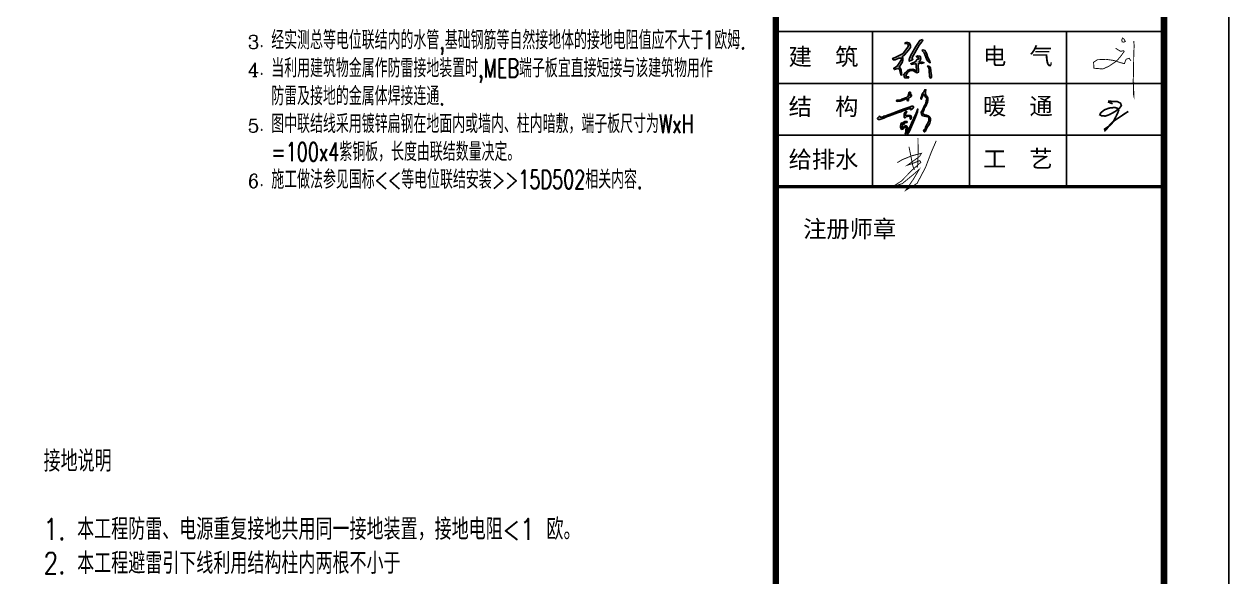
# Model space of a CAD drawing. Extents: x 1060579 to 1383165, y 581819 to 1037910.
# Drawn here: x 1325259 to 1354985, y 607540 to 621172 of the extents above; entities that cross this region are included whole.
import ezdxf

# ---------------------------------------------------------------- set-up
doc = ezdxf.new("R2010")
doc.units = 0
doc.header["$LTSCALE"] = 1000
doc.header["$MEASUREMENT"] = 0
doc.linetypes.add('DASHDOT', pattern=[25.4, 12.7, -6.35, 0, -6.35])
for name, color, linetype in [('DIM-照明', 3, 'Continuous'), ('PUB_TITLE', 4, 'Continuous'), ('图框', 7, 'Continuous'), ('线线', 150, 'Continuous')]:
    doc.layers.add(name, color=color, linetype=linetype)
doc.layers.add('中文', color=7, linetype='Continuous', lineweight=13)
doc.styles.add('_TEL_DIM', font='SIMPLEX', dxfattribs={"width": 0.8, "height": 3.5, "bigfont": 'HZTXT'})
doc.styles.add('ACC', font='txt.shx', dxfattribs={"width": 0.9, "bigfont": 'hztxt.shx'})
doc.styles.add('ROMANC', font='romanc', dxfattribs={"width": 0.8})
doc.styles.add('STYLE-黑体', font='simhei.ttf')
doc.styles.add('黑体', font='simhei.ttf')

# ---------------------------------------------------------------- blocks, each defined once
blk = doc.blocks.new('hui')
h = blk.add_hatch(color=256)
h.paths.add_polyline_path([(74395639, 22003696), (74395663, 22003679), (74395667, 22003630), (74395675, 22003538), (74395687, 22003513), (74395703, 22003522), (74395703, 22003553), (74395696, 22003618), (74395688, 22003678), (74395662, 22003699)])
h.paths.add_polyline_path([(74395556, 22003939), (74395591, 22003901), (74395638, 22003785), (74395686, 22003751), (74395675, 22003783), (74395650, 22003831), (74395625, 22003897), (74395602, 22003937), (74395573, 22003948)])
h.paths.add_polyline_path([(74395481, 22003829), (74395498, 22003834), (74395508, 22003812), (74395496, 22003801), (74395481, 22003804), (74395470, 22003788), (74395467, 22003777), (74395453, 22003764), (74395397, 22003741), (74395385, 22003735), (74395395, 22003724), (74395454, 22003735), (74395468, 22003732), (74395468, 22003710), (74395471, 22003632), (74395470, 22003616), (74395452, 22003634), (74395414, 22003649), (74395372, 22003644), (74395333, 22003630), (74395301, 22003600), (74395279, 22003568), (74395280, 22003545), (74395289, 22003520), (74395302, 22003520), (74395342, 22003514), (74395353, 22003535), (74395328, 22003535), (74395308, 22003543), (74395317, 22003574), (74395341, 22003607), (74395370, 22003626), (74395394, 22003629), (74395418, 22003630), (74395450, 22003612), (74395478, 22003596), (74395504, 22003607), (74395502, 22003629), (74395499, 22003699), (74395501, 22003735), (74395520, 22003744), (74395550, 22003738), (74395589, 22003750), (74395562, 22003760), (74395509, 22003762), (74395531, 22003787), (74395540, 22003818), (74395527, 22003851), (74395492, 22003859), (74395470, 22003849)])
h.paths.add_polyline_path([(74395563, 22004107), (74395522, 22004092), (74395462, 22003999), (74395380, 22003855), (74395359, 22003800), (74395361, 22003774), (74395398, 22003789), (74395416, 22003797), (74395406, 22003819), (74395405, 22003832), (74395516, 22004022), (74395555, 22004073), (74395569, 22004090)])
h.paths.add_polyline_path([(74395290, 22004049), (74395332, 22004041), (74395351, 22004021), (74395338, 22003992), (74395289, 22003924), (74395266, 22003894), (74395216, 22003866), (74395145, 22003832), (74395105, 22003816), (74395115, 22003796), (74395144, 22003796), (74395198, 22003823), (74395234, 22003823), (74395245, 22003810), (74395216, 22003757), (74395173, 22003698), (74395119, 22003663), (74395131, 22003645), (74395186, 22003664), (74395213, 22003652), (74395226, 22003593), (74395232, 22003560), (74395248, 22003564), (74395242, 22003584), (74395237, 22003640), (74395219, 22003670), (74395205, 22003683), (74395250, 22003752), (74395263, 22003791), (74395260, 22003828), (74395250, 22003841), (74395288, 22003870), (74395347, 22003943), (74395378, 22003987), (74395378, 22004020), (74395358, 22004059), (74395339, 22004063), (74395311, 22004060)])
h = blk.add_hatch(color=256)
h.paths.add_polyline_path([(74395012, 22002915), (74395058, 22002932), (74395139, 22002961), (74395181, 22002980), (74395231, 22002993), (74395260, 22003008), (74395294, 22003020), (74395316, 22003028), (74395354, 22003041), (74395372, 22003048), (74395382, 22003050), (74395384, 22003039), (74395379, 22003028), (74395388, 22003026), (74395394, 22003028), (74395410, 22003039), (74395419, 22003051), (74395428, 22003068), (74395420, 22003083), (74395401, 22003080), (74395359, 22003065), (74395281, 22003039), (74395185, 22003003), (74395125, 22002980), (74395037, 22002947), (74394986, 22002929), (74394979, 22002930), (74394954, 22002917), (74394937, 22002913), (74394933, 22002909), (74394913, 22002910), (74394911, 22002919), (74394907, 22002925), (74394897, 22002921), (74394891, 22002916), (74394874, 22002902), (74394871, 22002894), (74394874, 22002883), (74394883, 22002877), (74394906, 22002877), (74394969, 22002898)])
h.paths.add_polyline_path([(74395356, 22003211), (74395365, 22003215), (74395376, 22003218), (74395385, 22003224), (74395391, 22003228), (74395394, 22003234), (74395398, 22003240), (74395400, 22003252), (74395392, 22003262), (74395385, 22003259), (74395378, 22003251), (74395371, 22003246), (74395367, 22003254), (74395370, 22003259), (74395374, 22003267), (74395379, 22003276), (74395382, 22003284), (74395382, 22003291), (74395379, 22003296), (74395368, 22003298), (74395360, 22003297), (74395357, 22003293), (74395355, 22003285), (74395352, 22003278), (74395351, 22003267), (74395349, 22003259), (74395345, 22003245), (74395344, 22003235), (74395338, 22003227), (74395330, 22003224), (74395317, 22003215), (74395288, 22003203), (74395262, 22003194), (74395247, 22003187), (74395231, 22003180), (74395205, 22003174), (74395175, 22003172), (74395164, 22003168), (74395165, 22003156), (74395184, 22003154), (74395220, 22003159), (74395250, 22003169), (74395279, 22003178), (74395297, 22003188), (74395315, 22003195), (74395324, 22003199), (74395328, 22003195), (74395327, 22003185), (74395329, 22003174), (74395334, 22003165), (74395340, 22003164), (74395348, 22003168), (74395351, 22003175), (74395351, 22003189), (74395351, 22003202)])
h.paths.add_polyline_path([(74395305, 22002934), (74395305, 22002947), (74395304, 22002965), (74395312, 22002976), (74395325, 22002989), (74395323, 22002998), (74395307, 22003001), (74395296, 22002991), (74395289, 22002972), (74395284, 22002956), (74395285, 22002931), (74395284, 22002917), (74395282, 22002907), (74395289, 22002902), (74395299, 22002902), (74395310, 22002911), (74395319, 22002921), (74395335, 22002924), (74395356, 22002925), (74395364, 22002923), (74395373, 22002918), (74395377, 22002906), (74395374, 22002893), (74395377, 22002881), (74395384, 22002880), (74395392, 22002885), (74395395, 22002906), (74395390, 22002930), (74395376, 22002939), (74395350, 22002938), (74395319, 22002937)], flags=17)
h.paths.add_polyline_path([(74395295, 22002826), (74395305, 22002829), (74395328, 22002831), (74395328, 22002843), (74395318, 22002846), (74395300, 22002846), (74395292, 22002843), (74395279, 22002837), (74395268, 22002833), (74395264, 22002824), (74395268, 22002811), (74395274, 22002804), (74395284, 22002805), (74395286, 22002813)], flags=17)
h.paths.add_polyline_path([(74395250, 22002762), (74395256, 22002779), (74395256, 22002802), (74395253, 22002818), (74395241, 22002822), (74395234, 22002814), (74395231, 22002796), (74395226, 22002774), (74395226, 22002752), (74395234, 22002731), (74395239, 22002724), (74395256, 22002726), (74395269, 22002731), (74395279, 22002745), (74395289, 22002752), (74395296, 22002758), (74395305, 22002765), (74395316, 22002755), (74395314, 22002732), (74395308, 22002716), (74395306, 22002689), (74395301, 22002663), (74395296, 22002647), (74395301, 22002634), (74395315, 22002633), (74395329, 22002645), (74395353, 22002674), (74395378, 22002731), (74395411, 22002803), (74395457, 22002909), (74395486, 22002992), (74395491, 22003038), (74395469, 22002973), (74395432, 22002897), (74395407, 22002847), (74395373, 22002766), (74395356, 22002737), (74395334, 22002691), (74395321, 22002670), (74395322, 22002689), (74395327, 22002719), (74395333, 22002740), (74395331, 22002756), (74395323, 22002774), (74395312, 22002781), (74395300, 22002779), (74395283, 22002767), (74395274, 22002755), (74395263, 22002741), (74395251, 22002744)])
blk.add_hatch(color=256).paths.add_polyline_path([(74395578, 22002959), (74395570, 22002975), (74395575, 22002994), (74395585, 22003020), (74395598, 22003054), (74395616, 22003080), (74395642, 22003142), (74395647, 22003165), (74395647, 22003186), (74395646, 22003207), (74395638, 22003229), (74395619, 22003245), (74395616, 22003256), (74395613, 22003279), (74395612, 22003294), (74395614, 22003308), (74395619, 22003333), (74395611, 22003335), (74395599, 22003333), (74395584, 22003303), (74395570, 22003287), (74395558, 22003264), (74395550, 22003230), (74395542, 22003206), (74395542, 22003194), (74395549, 22003187), (74395550, 22003197), (74395561, 22003224), (74395568, 22003241), (74395578, 22003261), (74395584, 22003264), (74395590, 22003258), (74395604, 22003235), (74395613, 22003222), (74395627, 22003210), (74395631, 22003185), (74395624, 22003169), (74395619, 22003122), (74395588, 22003070), (74395569, 22003032), (74395547, 22002991), (74395550, 22002954), (74395556, 22002946), (74395567, 22002932), (74395615, 22002923), (74395644, 22002922), (74395657, 22002912), (74395663, 22002895), (74395661, 22002856), (74395653, 22002833), (74395645, 22002817), (74395633, 22002801), (74395612, 22002759), (74395607, 22002727), (74395583, 22002709), (74395586, 22002694), (74395593, 22002684), (74395601, 22002684), (74395609, 22002698), (74395627, 22002736), (74395643, 22002763), (74395666, 22002798), (74395680, 22002821), (74395687, 22002858), (74395687, 22002893), (74395669, 22002924), (74395655, 22002933), (74395625, 22002941), (74395610, 22002942), (74395589, 22002953)])
for points in [[(74395563, 22004107), (74395522, 22004092), (74395462, 22003999), (74395380, 22003855), (74395359, 22003800), (74395361, 22003774), (74395398, 22003789), (74395416, 22003797), (74395406, 22003819), (74395405, 22003832), (74395516, 22004022), (74395555, 22004073), (74395569, 22004090), (74395563, 22004107)], [(74395290, 22004049), (74395332, 22004041), (74395351, 22004021), (74395338, 22003992), (74395289, 22003924), (74395266, 22003894), (74395216, 22003866), (74395145, 22003832), (74395105, 22003816), (74395115, 22003796), (74395144, 22003796), (74395198, 22003823), (74395234, 22003823), (74395245, 22003810), (74395216, 22003757), (74395173, 22003698), (74395119, 22003663), (74395131, 22003645), (74395186, 22003664), (74395213, 22003652), (74395226, 22003593), (74395232, 22003560), (74395248, 22003564), (74395242, 22003584), (74395237, 22003640), (74395219, 22003670), (74395205, 22003683), (74395250, 22003752), (74395263, 22003791), (74395260, 22003828), (74395250, 22003841), (74395288, 22003870), (74395347, 22003943), (74395378, 22003987), (74395378, 22004020), (74395358, 22004059), (74395339, 22004063), (74395311, 22004060), (74395290, 22004049)], [(74395556, 22003939), (74395591, 22003901), (74395638, 22003785), (74395686, 22003751), (74395675, 22003783), (74395650, 22003831), (74395625, 22003897), (74395602, 22003937), (74395573, 22003948), (74395556, 22003939)], [(74395481, 22003829), (74395498, 22003834), (74395498, 22003834), (74395508, 22003812), (74395496, 22003801), (74395481, 22003804), (74395470, 22003788), (74395467, 22003777), (74395453, 22003764), (74395397, 22003741), (74395385, 22003735), (74395395, 22003724), (74395395, 22003724), (74395454, 22003735), (74395468, 22003732), (74395468, 22003710), (74395471, 22003632), (74395470, 22003616), (74395452, 22003634), (74395414, 22003649), (74395372, 22003644), (74395333, 22003630), (74395301, 22003600), (74395279, 22003568), (74395280, 22003545), (74395289, 22003520), (74395302, 22003520), (74395342, 22003514), (74395353, 22003535), (74395328, 22003535), (74395308, 22003543), (74395317, 22003574), (74395341, 22003607), (74395370, 22003626), (74395394, 22003629), (74395418, 22003630), (74395450, 22003612), (74395478, 22003596), (74395504, 22003607), (74395502, 22003629), (74395499, 22003699), (74395501, 22003735), (74395520, 22003744), (74395550, 22003738), (74395589, 22003750), (74395562, 22003760), (74395509, 22003762), (74395531, 22003787), (74395540, 22003818), (74395527, 22003851), (74395492, 22003859), (74395470, 22003849), (74395481, 22003829)], [(74395639, 22003696), (74395663, 22003679), (74395667, 22003630), (74395675, 22003538), (74395687, 22003513), (74395703, 22003522), (74395703, 22003553), (74395696, 22003618), (74395688, 22003678), (74395662, 22003699), (74395639, 22003696)], [(74395295, 22002826), (74395286, 22002813), (74395284, 22002805), (74395274, 22002804), (74395268, 22002811), (74395264, 22002824), (74395268, 22002833), (74395279, 22002837), (74395292, 22002843), (74395300, 22002846), (74395318, 22002846), (74395328, 22002843), (74395328, 22002831), (74395305, 22002829), (74395295, 22002826), (74395295, 22002826)]]:
    blk.add_lwpolyline(points)
for points, const_width in [([(74398644, 22004139), (74398678, 22004107), (74398693, 22004078), (74398669, 22004068), (74398643, 22004073), (74398637, 22004104), (74398649, 22004127)], 14), ([(74398822, 22004085), (74398829, 22004018), (74398823, 22003881), (74398821, 22003784), (74398818, 22003552), (74398815, 22003492), (74398816, 22003407), (74398823, 22003303), (74398823, 22003243), (74398819, 22003260), (74398818, 22003379), (74398825, 22003448)], 14), ([(74398542, 22003974), (74398618, 22003927), (74398667, 22003935), (74398676, 22003927), (74398633, 22003865), (74398581, 22003802), (74398532, 22003759), (74398440, 22003697), (74398345, 22003654), (74398209, 22003666), (74398203, 22003758), (74398264, 22003797), (74398395, 22003803), (74398518, 22003785), (74398623, 22003750), (74398679, 22003736), (74398699, 22003792), (74398709, 22003806), (74398751, 22003820), (74398778, 22003781)], 14), ([(74398496, 22003117), (74398436, 22003143), (74398437, 22003156), (74398468, 22003156), (74398570, 22003151), (74398618, 22003128), (74398632, 22003090), (74398603, 22003050), (74398536, 22002999), (74398450, 22002952), (74398388, 22002929), (74398329, 22002931), (74398300, 22002948), (74398313, 22002978), (74398370, 22003024), (74398445, 22003052), (74398529, 22003061), (74398577, 22003047), (74398591, 22003019), (74398580, 22002987), (74398549, 22002923), (74398510, 22002851), (74398446, 22002783), (74398401, 22002724), (74398380, 22002705), (74398373, 22002728), (74398446, 22002777), (74398526, 22002859), (74398692, 22002971), (74398739, 22003000)], 26), ([(74395177, 22002211), (74395252, 22002256), (74395400, 22002316), (74395549, 22002354), (74395521, 22002307), (74395331, 22002170), (74395400, 22002193), (74395523, 22002242), (74395540, 22002216), (74395409, 22002099), (74395238, 22001926), (74395115, 22001846), (74395252, 22001886), (74395427, 22002030), (74395514, 22002106), (74395426, 22001957), (74395306, 22001784), (74395482, 22001891), (74395613, 22002140), (74395703, 22002377), (74395777, 22002547)], 14), ([(74395356, 22002457), (74395414, 22002170), (74395431, 22002116), (74395443, 22002098)], 14), ([(74395495, 22002590), (74395498, 22002403), (74395494, 22002251), (74395492, 22002177), (74395482, 22002133)], 14)]:
    blk.add_lwpolyline(points, dxfattribs=dict(const_width=const_width))
for points in [[(74395231, 22003180), (74395205, 22003174), (74395175, 22003172), (74395164, 22003168), (74395165, 22003156), (74395184, 22003154), (74395220, 22003159), (74395250, 22003169), (74395279, 22003178), (74395297, 22003188), (74395315, 22003195), (74395324, 22003199), (74395324, 22003199), (74395328, 22003195), (74395327, 22003185), (74395329, 22003174), (74395334, 22003165), (74395340, 22003164), (74395348, 22003168), (74395351, 22003175), (74395351, 22003189), (74395351, 22003202), (74395356, 22003211), (74395365, 22003215), (74395376, 22003218), (74395385, 22003224), (74395391, 22003228), (74395394, 22003234), (74395398, 22003240), (74395400, 22003252), (74395392, 22003262), (74395385, 22003259), (74395378, 22003251), (74395371, 22003246), (74395371, 22003246), (74395371, 22003246), (74395367, 22003254), (74395370, 22003259), (74395374, 22003267), (74395379, 22003276), (74395382, 22003284), (74395382, 22003291), (74395379, 22003296), (74395368, 22003298), (74395360, 22003297), (74395357, 22003293), (74395355, 22003285), (74395352, 22003278), (74395351, 22003267), (74395349, 22003259), (74395345, 22003245), (74395344, 22003235), (74395338, 22003227), (74395330, 22003224), (74395317, 22003215), (74395288, 22003203), (74395262, 22003194), (74395247, 22003187), (74395231, 22003180)], [(74395578, 22003261), (74395568, 22003241), (74395561, 22003224), (74395550, 22003197), (74395549, 22003187), (74395542, 22003194), (74395542, 22003206), (74395550, 22003230), (74395558, 22003264), (74395570, 22003287), (74395584, 22003303), (74395599, 22003333), (74395611, 22003335), (74395619, 22003333), (74395614, 22003308), (74395612, 22003294), (74395613, 22003279), (74395616, 22003256), (74395619, 22003245), (74395638, 22003229), (74395646, 22003207), (74395647, 22003186), (74395647, 22003165), (74395642, 22003142), (74395616, 22003080), (74395598, 22003054), (74395585, 22003020), (74395575, 22002994), (74395570, 22002975), (74395578, 22002959), (74395589, 22002953), (74395610, 22002942), (74395625, 22002941), (74395655, 22002933), (74395669, 22002924), (74395687, 22002893), (74395687, 22002858), (74395680, 22002821), (74395666, 22002798), (74395643, 22002763), (74395627, 22002736), (74395609, 22002698), (74395601, 22002684), (74395593, 22002684), (74395586, 22002694), (74395583, 22002709), (74395607, 22002727), (74395612, 22002759), (74395633, 22002801), (74395645, 22002817), (74395653, 22002833), (74395661, 22002856), (74395663, 22002895), (74395657, 22002912), (74395644, 22002922), (74395615, 22002923), (74395567, 22002932), (74395556, 22002946), (74395550, 22002954), (74395547, 22002991), (74395569, 22003032), (74395588, 22003070), (74395619, 22003122), (74395624, 22003169), (74395631, 22003185), (74395627, 22003210), (74395613, 22003222), (74395604, 22003235), (74395590, 22003258), (74395584, 22003264), (74395578, 22003261)], [(74394979, 22002930), (74394954, 22002917), (74394937, 22002913), (74394933, 22002909), (74394913, 22002910), (74394911, 22002919), (74394907, 22002925), (74394897, 22002921), (74394891, 22002916), (74394874, 22002902), (74394871, 22002894), (74394874, 22002883), (74394883, 22002877), (74394906, 22002877), (74394969, 22002898), (74395012, 22002915), (74395058, 22002932), (74395139, 22002961), (74395181, 22002980), (74395231, 22002993), (74395260, 22003008), (74395294, 22003020), (74395316, 22003028), (74395354, 22003041), (74395372, 22003048), (74395382, 22003050), (74395384, 22003039), (74395379, 22003028), (74395388, 22003026), (74395394, 22003028), (74395410, 22003039), (74395419, 22003051), (74395428, 22003068), (74395420, 22003083), (74395401, 22003080), (74395359, 22003065), (74395281, 22003039), (74395185, 22003003), (74395125, 22002980), (74395037, 22002947), (74394986, 22002929), (74394979, 22002930)], [(74395226, 22002752), (74395226, 22002774), (74395231, 22002796), (74395234, 22002814), (74395241, 22002822), (74395253, 22002818), (74395256, 22002802), (74395256, 22002779), (74395250, 22002762), (74395251, 22002744), (74395263, 22002741), (74395274, 22002755), (74395283, 22002767), (74395300, 22002779), (74395312, 22002781), (74395323, 22002774), (74395331, 22002756), (74395333, 22002740), (74395327, 22002719), (74395322, 22002689), (74395321, 22002670), (74395334, 22002691), (74395356, 22002737), (74395373, 22002766), (74395407, 22002847), (74395432, 22002897), (74395469, 22002973), (74395491, 22003038), (74395486, 22002992), (74395457, 22002909), (74395411, 22002803), (74395378, 22002731), (74395353, 22002674), (74395329, 22002645), (74395315, 22002633), (74395301, 22002634), (74395296, 22002647), (74395301, 22002663), (74395306, 22002689), (74395308, 22002716), (74395314, 22002732), (74395314, 22002732), (74395316, 22002755), (74395305, 22002765), (74395296, 22002758), (74395289, 22002752), (74395279, 22002745), (74395269, 22002731), (74395256, 22002726), (74395239, 22002724), (74395234, 22002731), (74395226, 22002752)], [(74395305, 22002947), (74395304, 22002965), (74395312, 22002976), (74395325, 22002989), (74395323, 22002998), (74395307, 22003001), (74395296, 22002991), (74395289, 22002972), (74395284, 22002956), (74395285, 22002931), (74395284, 22002917), (74395282, 22002907), (74395289, 22002902), (74395299, 22002902), (74395310, 22002911), (74395319, 22002921), (74395335, 22002924), (74395356, 22002925), (74395364, 22002923), (74395373, 22002918), (74395377, 22002906), (74395374, 22002893), (74395377, 22002881), (74395384, 22002880), (74395392, 22002885), (74395395, 22002906), (74395390, 22002930), (74395376, 22002939), (74395350, 22002938), (74395319, 22002937), (74395305, 22002934), (74395305, 22002947)]]:
    blk.add_lwpolyline(points, close=True)
blk = doc.blocks.new('A$C31D40216')
at = {"layer": '图框', "color": 0}
for p, q in [((74, 35220), (9088, 35220)), ((74, 34024), (9088, 34024)), ((74, 32829), (9088, 32829)), ((74, 31634), (9088, 31634))]:
    blk.add_line(p, q, dxfattribs=at)
at = {"layer": '图框', "color": 4, "const_width": 148}
blk.add_lwpolyline([(74, 60000), (74, 0)], dxfattribs=at)
at = {"layer": '图框', "color": 0, "const_width": 75}
blk.add_lwpolyline([(74, 46873), (9088, 46873), (9088, 31634), (74, 31634)], close=True, dxfattribs=at)
at = {"layer": '图框', "color": 0}
for points in [[(2315, 31634), (2315, 35220)], [(4556, 31634), (4556, 35220)], [(6797, 31634), (6797, 35220)]]:
    blk.add_lwpolyline(points, dxfattribs=at)
at = {"layer": '图框', "color": 0, "const_width": 60.5}
blk.add_lwpolyline([(74, 31634), (9088, 31634)], dxfattribs=at)
at = {"layer": '线线', "xscale": 1.5, "yscale": 1.5, "zscale": 1.5}
blk.add_blockref('hui', (-111589880, -32971125), dxfattribs=at)
at = {"layer": '图框', "color": 0, "style": 'STYLE-黑体'}
for s, p in [('建  筑', (371, 34443)), ('电  气', (4867, 34456)), ('结  构', (371, 33288)), ('暖  通', (4867, 33301)), ('给排水', (371, 32069)), ('工  艺', (4867, 32082))]:
    blk.add_text(s, height=394.4, dxfattribs=at).set_placement(p)
at = {"layer": '图框', "color": 4, "style": '黑体'}
blk.add_text('注册师章', height=394.4, dxfattribs=at).set_placement((707, 30463))

msp = doc.modelspace()

# ---------------------------------------------------------------- linework, layer by layer
at = {"layer": 'PUB_TITLE'}
msp.add_lwpolyline([(1236105, 581819), (1354985, 581819), (1354985, 649019), (1236105, 649019)], close=True, dxfattribs=at)
at = {"layer": 'PUB_TITLE', "const_width": 160}
msp.add_lwpolyline([(1240105, 583419), (1353385, 583419), (1353385, 647419), (1240105, 647419)], close=True, dxfattribs=at)

# ---------------------------------------------------------------- block references
at = {"xscale": 1.066666666666667, "yscale": 1.066666666666667, "zscale": 1.066666666666667}
msp.add_blockref('A$C31D40216', (1343726, 583419), dxfattribs=at)

# ---------------------------------------------------------------- texts
at = {"layer": 'DIM-照明', "color": 7, "style": '_TEL_DIM', "width": 0.8}
for s, p in [('接地说明', (1325740, 610135)), ('1. 本工程防雷、电源重复接地共用同一接地装置，接地电阻<1 欧。', (1325740, 608455)), ('2. 本工程避雷引下线利用结构柱内两根不小于', (1325740, 607615))]:
    msp.add_text(s, height=525, dxfattribs=at).set_placement(p)
at = {"layer": '中文', "linetype": 'ByBlock', "style": 'ACC', "width": 0.7}
for s, p in [('经实测总等电位联结内的水管,基础钢筋等自然接地体的接地电阻值应不大于1欧姆.', (1331358, 620551)), ('当利用建筑物金属作防雷接地装置时,MEB端子板宜直接短接与该建筑物用作', (1331358, 619859)), ('防雷及接地的金属体焊接连通.', (1331358, 619171)), ('图中联结线采用镀锌扁钢在地面内或墙内、柱内暗敷，端子板尺寸为WxH', (1331358, 618485)), ('=100x4紫铜板，长度由联结数量决定。', (1331358, 617796)), ('施工做法参见国标<<等电位联结安装>>15D502相关内容.', (1331358, 617113))]:
    msp.add_text(s, height=455.44, dxfattribs=at).set_placement(p)
at = {"layer": '中文', "linetype": 'DASHDOT', "ltscale": 0.01, "style": 'ROMANC'}
for s, p in [('3.', (1330776, 620564)), ('4.', (1330776, 619881)), ('5.', (1330776, 618498)), ('6.', (1330776, 617135))]:
    msp.add_text(s, height=334, dxfattribs=at).set_placement(p)

doc.saveas('drawing.dxf')
